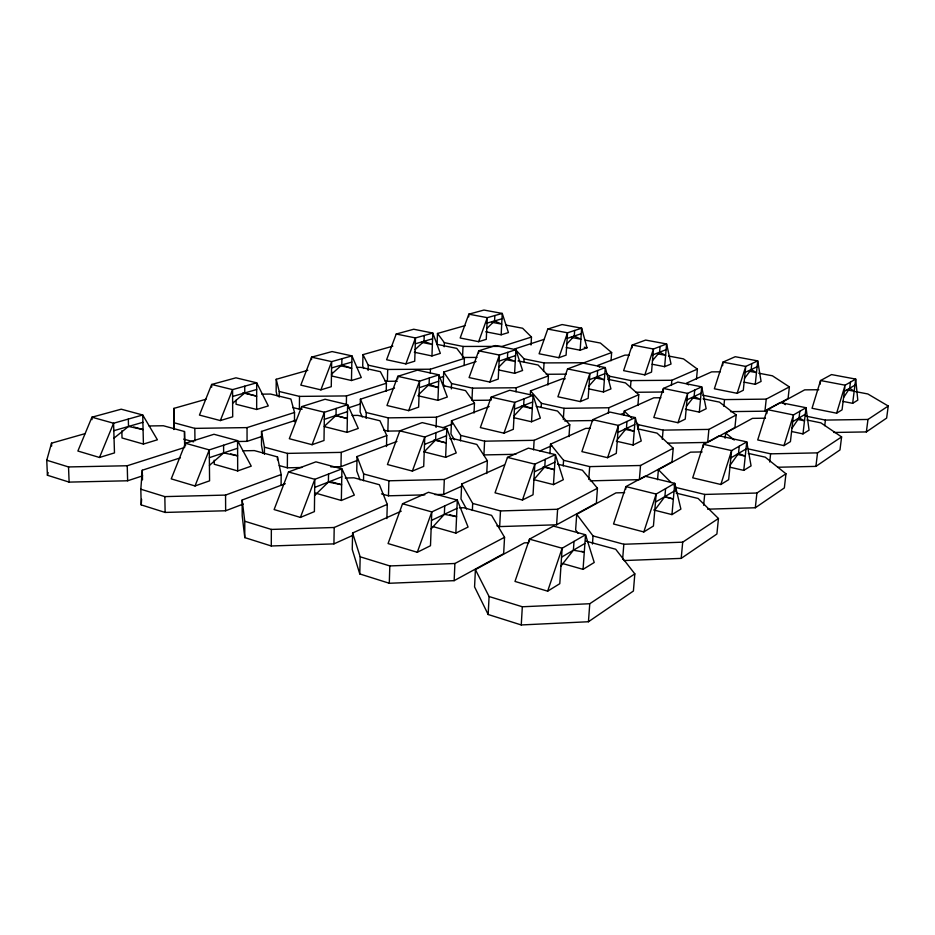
<?xml version="1.0" encoding="UTF-8"?>
<svg xmlns="http://www.w3.org/2000/svg" width="935" height="935" viewBox="0 0 935 935"><rect width="100%" height="100%" fill="white"/><g stroke="black" fill="none" stroke-linecap="round" stroke-linejoin="round"><path stroke-width="1.4" d="M256.669 409.472L256.681 382.812L235.959 377.822L211.661 384.472L199.447 415.082L220.333 420.575L232.698 416.8L232.57 389.626L256.681 382.812L268.298 405.919L256.669 409.472L236.064 404.259L236.041 400.309M296.231 420.107L261.519 431.409L261.496 445.247L262.957 453.346M264.418 454.317L264.441 447.175L261.519 431.409M352.448 535.533L333.924 543.878L271.29 545.982L271.349 529.432L244.76 521.239L242.153 500.026L285.28 483.699M307.814 370.318L276.222 379.294L276.164 391.613L277.169 395.797M277.461 459.81L277.473 456.911L254.367 450.6L242.819 450.81M279.203 397.118L279.238 391.496L276.222 379.294M281.096 485.475L281.166 474.548L277.473 456.911M301.841 467.5L287.349 467.804L287.442 453.393L264.441 447.175M294.455 421.755L294.525 412.475L290.878 399.023L270.542 394.056L261.847 394.149M302.227 409.133L299.387 409.168L299.504 396.393L279.238 391.496M173.875 429.551L173.933 408.373L205.969 399.268M174.085 428.394L173.933 408.373M311.542 359.659L311.577 357.158L332.054 351.56L351.957 355.896L361.284 377.53L351.466 380.522L331.656 375.987L331.726 371.931M314.604 495.527L328.407 482.063L328.536 474.033M333.924 543.878L334.204 527.492L387.277 504.351L379.376 484.727L354.026 477.808L345.307 478.007M324.211 426.43L336.027 415.456L336.144 408.431M331.469 374.199L341.801 364.966L341.906 358.736M330.826 466.881L340.971 466.67L341.24 452.376L386.786 435.558L379.949 420.773L357.883 415.385L352.109 415.467M341.345 500.47L341.929 468.879L315.925 461.843L288.494 471.976L274.119 509.563L300.416 517.417L314.394 511.62L314.815 479.316L341.929 468.879L354.33 495.094L341.345 500.47L315.516 493.119M346.347 404.376L346.511 395.926L386.424 383.221L380.381 371.686L360.863 367.35L356.516 367.373M347.084 432.367L347.633 404.68L325.076 399.257L301.619 406.643L289.312 438.714L312.08 444.709L324.001 440.502L324.41 412.265L347.633 404.68L358.269 428.417L347.084 432.367L324.667 426.687M351.466 380.522L351.957 355.896L331.668 361.623L311.577 357.158L300.801 385.115L320.88 389.86L331.27 386.693L331.668 361.623L320.88 389.86M401.244 511.153L352.6 532.985L352.25 549.488L359.776 573.938L389.299 583.265L454.153 580.658L503.661 553.66L504.549 537.286L491.576 515.36L463.608 507.728L459.342 507.845M396.931 441.437L357.053 456.525L356.738 470.924L360.022 479.877M394.547 388.083L360.384 399.21L360.104 411.961L362.219 416.94M392.829 346.149L362.979 354.634L362.722 366.076L363.89 368.483M359.776 573.938L360.174 556.804L352.6 532.985M363.505 480.73L363.657 473.975L357.053 456.525M366.111 418.377L366.251 412.545L360.384 399.21M368.121 370.389L368.25 365.176L362.979 354.634M386.202 391.379L386.424 383.221M397.317 381.211L387.37 381.293L387.698 369.454L368.25 365.176M386.482 446.544L386.786 435.558M400.975 430.895L387.85 431.105L388.224 417.863L366.251 412.545M386.868 518.598L387.277 504.351M424.817 494.86L388.469 495.807L388.89 480.789L363.657 473.975M389.299 583.265L389.813 565.932L360.174 556.804M397.714 378.92L397.796 376.337L417.419 370.155L438.924 374.83L447.316 397.024L437.942 400.332L417.898 395.739M415.105 349.608L424.022 341.275L424.221 335.478M419.09 394.196L429.095 384.437L429.329 377.974M430.275 373.135L430.427 369.22L464.426 358.385L456.736 348.369L438.012 344.548M431.958 355.943L432.8 333.059L413.714 329.237L396.218 334.029L386.599 359.741L405.872 363.902L414.719 361.202L415.491 337.944L432.8 333.059L440.35 353.372L431.958 355.943L414.322 352.238M437.089 344.138L437.486 333.456L465.268 325.567M424.233 451.745L435.628 440.023L435.909 432.718M436.084 427.424L436.47 417.209L474.477 403.184L465.548 390.608L444.499 385.933M437.942 400.332L438.924 374.83L419.534 381.176L397.796 376.337L386.973 405.498L408.7 410.64L418.646 407.134L419.534 381.176L408.7 410.64M444.195 346.768L444.359 342.666L437.486 333.456M476.079 361.529L443.693 372.083L443.225 383.899L444.791 386.248M434.985 494.592L443.716 494.37L444.324 479.48L487.369 460.71L476.78 444.417L452.762 438.562L449.875 438.608M445.633 457.308L446.801 428.522L422.176 422.608L399.829 430.86L387.441 464.52L412.37 471.076L423.707 466.39L424.77 437.007L446.801 428.522L456.245 452.926L445.633 457.308L423.882 451.804M431.128 528.871L444.359 514.32L444.709 505.917M451.336 388.925L451.558 383.525L443.693 372.083M489.169 406.515L451.511 420.773L450.962 433.98L454.48 439.766M444.359 342.666L463.012 346.453L462.533 357.474L477.002 357.427M455.859 533.114L457.308 500.085L428.499 492.289L402.541 503.766L388.072 543.562L417.291 552.281L430.486 545.724L431.783 511.912L457.308 500.085L468.073 527.048L455.859 533.114L432.73 526.522M454.153 580.658L454.901 563.501L504.549 537.286M460.464 440.852L460.698 435.406L451.511 420.773M464.122 365.503L464.426 358.385M468.716 316.871L468.844 314.172L483.956 310.046L502.259 313.435L508.43 332.579L501.16 334.8L485.756 331.796M504.257 464.929L461.668 484.038L461.002 499.021L466.483 508.979M451.558 383.525L472.514 388.142L471.953 400.379L490.852 400.18M474.022 413.036L474.477 403.184M478.615 353.22L478.72 350.835L495.386 345.576L515.886 349.678L522.583 370.494L514.601 373.31L498.297 369.874M472.35 510.475L472.689 503.427L461.668 484.038M528.707 542.721L524.406 542.861L475.401 569.614L474.571 586.899L488.163 614.505L521.251 624.954L588.442 621.74L633.404 591.025L634.83 573.88L615.697 549.254L586.116 541.178M460.698 435.406L484.599 441.18L483.921 454.924L515.886 454.293M486.738 473.566L487.369 460.71M486.796 328.536L494.58 320.927L494.849 315.539M491.074 399.794L491.202 397.118L509.762 390.257L533.067 395.33L540.348 418.109L531.524 421.767L513.806 417.711M501.16 334.8L502.259 313.435L487.31 317.666L468.844 314.172L460.172 337.991L478.65 341.684L486.27 339.347L487.31 317.666L478.65 341.684M488.163 614.505L489.087 596.53L475.401 569.614M498.834 367.093L507.425 358.315L507.74 352.343M557.564 464.146L582.411 470.223L597.453 488.234L596.366 503.112L556.594 524.792L499.664 526.592L500.494 510.931L472.689 503.427M514.601 373.31L515.886 349.678L499.454 355.055L478.72 350.835L469.089 377.565L489.811 382.053L498.226 379.084L499.454 355.055L489.811 382.053M516.026 391.812L516.249 387.756L548.424 375.882L538.104 365.024L518.048 360.922M523.927 361.681L524.079 358.865L514.846 348.907L543.913 339.44M514.063 415.865L523.647 405.509L524.032 398.813M531.022 345.015L531.477 337.044L522.618 328.243L506.057 325.1M530.297 394.921L530.531 390.853L562.391 378.792L565.254 378.768M531.524 421.767L533.067 395.33L514.799 402.366L491.202 397.118L480.345 427.587L503.953 433.174L513.327 429.294L514.799 402.366L503.953 433.174M521.251 624.954L522.326 606.768L489.087 596.53M533.569 449.864L534.13 440.315L569.766 424.782L557.482 411.026L536.164 406.281M529.35 541.657L529.49 539.144L553.45 526.089L585.532 534.762L594.228 562.473L583.054 569.357L562.309 563.443M541.143 407.508L541.4 403.324L530.531 390.853M543.551 371.452L544.065 362.92L524.079 358.865M547.863 385.01L548.424 375.882M533.943 479.503L544.766 466.939L545.245 459.33M549.885 453.779L550.493 444.183L585.696 428.394L590.067 428.324M553.462 484.61L555.39 454.632L528.38 448.145L507.46 457.39L495.036 492.815L522.443 500.026L533.032 494.767L534.855 464.146L555.39 454.632L563.337 479.702L553.462 484.61L533.71 479.608M563.291 419.57L564.027 408.315L541.4 403.324M556.594 524.792L557.611 509.271L597.453 488.234M563.209 465.957L563.583 460.3L550.493 444.183M566.797 344.01L574.277 336.039L574.651 330.476M568.983 436.598L569.766 424.782M580.156 350.204L581.64 328.185L562.087 324.55L547.77 329.073L539.098 353.757L558.861 357.708L566.084 355.16L567.533 332.802L581.64 328.185L587.016 347.785L580.156 350.204L566.259 347.493M560.965 566.037L573.4 550.212L574.008 541.412M624.638 492.64L615.978 492.874L576.72 514.297L575.633 529.923L578.192 533.429M588.758 479.468L589.681 466.612L563.583 460.3M583.054 569.357L585.532 534.762L562.145 548.237L547.653 591.165L514.986 581.43L529.49 539.144L562.145 548.237L559.784 583.697L547.653 591.165M589.015 385.933L597.208 376.676L597.652 370.482M243.229 504.047L225.651 510.767L165.133 512.438L141.208 504.888L141.617 499.313M603.484 391.987L605.272 367.56L583.195 363.142L567.545 368.916L557.903 396.767L580.261 401.594L588.15 398.333L589.892 373.474L605.272 367.56L610.941 388.902L603.484 391.987L588.395 388.808M592.451 544.03L593.035 535.93L576.72 514.297M588.442 621.74L589.763 603.729L634.83 573.88M609.234 380.603L609.562 376.232L606.581 373.533M611.034 360.746L611.642 352.542L600.41 343.051L585.368 340.188M608.381 413.352L608.79 407.765L638.769 394.687L625.457 382.894L607.937 379.306M141.208 504.888L140.823 489.215L142.272 470.235L180.408 457.823M623.902 415.315L624.229 411.096L653.81 397.819L660.881 397.749M632.048 347.89L632.27 345.015L645.653 340.071L666.597 343.963L671.038 364.031L664.645 366.672L652.151 364.229M617.369 439.438L626.427 428.417L626.964 421.463M630.494 387.113L631.008 380.592L609.562 376.232M625.714 489.25L625.924 486.597L645.033 476.195L674.766 483.337L680.89 509.096L671.961 514.601L653.694 509.984M622.628 559.247L623.832 544.252L593.035 535.93M633.112 445.025L635.309 417.594L609.971 412.078L592.732 419.698L581.886 451.617L607.61 457.694L616.294 453.382L618.444 425.413L635.309 417.594L641.246 440.981L633.112 445.025L616.317 441.18M637.904 405.486L638.769 394.687M638.196 429.072L638.547 424.735L636.501 422.784M637.869 428.873L657.048 433.127L673.235 448.227L640.533 465.49L639.376 479.655L590.102 480.859M652.501 360.583L659.607 352.214L660.087 346.464M664.645 366.672L666.597 343.963L653.46 349.012L632.27 345.015L623.622 370.646L644.823 374.877L651.543 372.095L653.46 349.012L644.823 374.877M663.09 392.291L663.418 388.446L677.852 382.076L701.694 386.845L706.159 408.724L699.322 412.125L685.39 409.191M657.539 479.69L658.392 469.709L690.556 452.154L702.15 451.921M662.284 439.321L663.079 430.135L638.547 424.735M671.388 385.454L671.833 380.276L697.405 369.126L696.493 379.002M654.792 510.089L664.89 496.578L665.591 488.631M673.235 448.227L672.02 461.843L640.627 478.965M671.961 514.601L674.766 483.337L656.183 494.054L643.806 531.945L613.535 523.986L625.924 486.597L656.183 494.054L653.425 526.019L643.806 531.945M675.724 491.541L676.087 487.521L674.123 485.546M686.419 406.281L694.121 396.475L694.717 390.07M623.949 560.556L681.194 558.382L682.702 542.171L718.454 518.493L698.141 498.484L676.204 493.119M699.322 412.125L701.694 386.845L687.599 393.378L663.418 388.446L653.822 417.489L678.004 422.714L685.25 419.114L687.599 393.378L678.004 422.714M703.225 447.222L703.494 444.335L719.085 435.839L746.749 441.869L751.074 465.875L743.769 470.375L730.036 467.231M703.062 398.766L719.459 402.12L736.207 414.976L708.905 429.399L707.655 442.419L667.648 443.155M703.646 505.251L704.686 494.44L676.087 487.521M722.615 365.69L722.965 362.125L735.237 356.714L757.712 360.887L761.078 381.433L755.258 384.332L744.073 382.146M723.865 406.339L724.531 399.596L766.232 399.128L789.374 386.903L772.415 375.8L758.717 373.194M725.104 438.246L725.63 433.01L752.453 418.366L765.461 418.179M718.454 518.493L716.9 534.002L681.194 558.382M736.207 414.976L734.922 427.54L708.894 441.741M730.13 465.174L738.521 453.405L739.258 446.182M744.517 378.383L751.167 369.559L751.787 363.633M743.769 470.375L746.749 441.869L731.614 450.588L720.85 484.494L692.706 477.832L703.494 444.335L731.614 450.588L728.657 479.678L720.85 484.494M755.258 384.332L757.712 360.887L745.744 366.426L722.965 362.125L714.363 388.773L737.154 393.319L743.302 390.269L745.744 366.426L737.154 393.319M730.504 411.634L764.935 411.178L766.232 399.128M707.585 509.178L755.316 507.752L756.906 493.025L785.961 473.776L765.227 457.157L748.28 453.393M766.817 413.586L767.249 409.6L780.199 402.541L806.028 407.707L809.067 430.147L802.978 433.898L791.583 431.502M769.727 462.007L770.615 453.837L817.529 452.867L841.605 436.925L820.895 422.865L806.952 420.014M789.374 386.903L788.065 398.567L764.935 411.178M785.961 473.776L784.348 487.93L755.316 507.752M791.945 428.324L799.051 417.922L799.811 411.283M802.978 433.898L806.028 407.707L793.464 414.941L767.249 409.6L757.712 439.941L783.962 445.621L790.426 441.636L793.464 414.941L783.962 445.621M820.124 384.227L820.556 380.545L831.507 374.584L855.7 379.084L857.792 400.145L852.65 403.312L842.739 401.384M777.628 467.255L815.916 466.378L817.529 452.867M824.74 425.67L825.406 420.084L867.984 419.453L888.25 406.024L867.82 393.962L855.361 391.59M841.605 436.925L839.981 449.934L815.916 466.378M843.58 397.539L849.693 388.235L850.453 382.099M852.65 403.312L855.7 379.084L845.111 385.185L820.556 380.545L812.036 408.279L836.615 413.188L842.061 409.834L845.111 385.185L836.615 413.188M833.798 432.473L866.359 431.923L867.984 419.453M888.25 406.024L886.637 418.074L866.359 431.923M142.634 475.833L127.639 480.777L69.12 482.109L47.416 475.249L48.153 472.549M47.416 475.249L46.75 460.23L51.53 443.167L85.015 433.653M607.61 457.694L618.444 425.413L592.732 419.698M580.261 401.594L589.892 373.474L567.545 368.916M522.443 500.026L534.855 464.146L507.46 457.39M558.861 357.708L567.533 332.802L547.77 329.073M417.291 552.281L431.783 511.912L402.541 503.766M412.37 471.076L424.77 437.007L399.829 430.86M405.872 363.902L415.491 337.944L396.218 334.029M300.416 517.417L314.815 479.316L288.494 471.976M312.08 444.709L324.41 412.265L301.619 406.643M220.333 420.575L232.57 389.626L211.661 384.472L211.684 387.172M237.689 470.936L237.572 440.654L213.975 434.272L185.457 443.26L171.234 478.872L195.018 485.966L209.276 449.899L237.572 440.654L251.246 466.144L237.689 470.936L214.244 464.251L214.197 460.172M143.417 444.067L142.728 415L121.223 409.191L91.922 417.197L77.885 451.032L99.507 457.472L113.591 423.228L142.728 415L157.407 439.789L143.417 444.067L122.029 437.977L121.83 430.801M209.428 465.42L223.64 452.914L223.594 445.224M232.628 403.254L244.76 392.945L244.748 386.178M114.035 438.118L128.516 426.442L143.067 429.574L133.693 426.968M561.549 557.155L584.913 543.457M655.482 502.083L674.065 491.191M730.866 457.893L746.001 449.022M792.705 421.638L805.257 414.287M844.352 391.368L854.929 385.162M431.456 520.409L456.946 508.383M534.399 471.836L554.899 462.159M617.906 432.438L634.76 424.49M687.003 399.841L701.098 393.191M745.137 372.41L757.093 366.765M443.716 494.37L461.937 486.142M539.916 450.974L551.767 445.633M620.875 414.462L623.47 413.282M314.709 487.427L341.778 476.815M424.502 444.382L446.509 435.757M514.437 409.121L532.681 401.968M589.459 379.715L604.828 373.684M652.981 354.809L666.106 349.655M340.971 466.67L357.006 460.534M442.734 427.762L452.224 424.139M140.823 489.215L164.829 496.614L225.557 495.082L281.166 474.548M611.642 352.542L584.036 362.733L544.065 362.92M195.018 485.966L209.58 480.835L209.276 449.899L185.457 443.26L185.492 445.831M209.358 457.671L237.595 448.262M324.305 419.359L347.493 411.634M419.312 387.686L438.679 381.235M499.138 361.085L515.571 355.604M567.171 338.412L581.266 333.713M236.941 441.53L247.062 441.355L261.952 436.446M347.645 408.151L359.998 404.072M439.497 377.833L443.564 376.489M46.75 460.23L68.524 466.939L127.23 465.747L184.686 447.456M173.746 422.678L194.807 428.37L247.039 427.599L294.525 412.475M531.477 337.044L502.153 346.382L463.012 346.453M99.507 457.472L114.479 452.902L113.591 423.228L91.922 417.197L92.004 419.651M113.813 430.684L142.903 422.304M232.593 396.452L256.681 389.509M331.563 367.923L351.829 362.079M415.292 343.788L432.589 338.797M487.053 323.101L501.978 318.8M522.326 606.768L589.763 603.729M389.813 565.932L454.901 563.501M623.832 544.252L682.702 542.171M271.349 529.432L334.204 527.492M500.494 510.931L557.611 509.271M704.686 494.44L756.906 493.025M388.89 480.789L444.324 479.48M589.681 466.612L640.533 465.49M287.442 453.393L341.24 452.376M663.079 430.135L708.905 429.399M484.599 441.18L534.13 440.315M564.646 420.949L593.456 420.54M388.224 417.863L436.47 417.209M148.981 425.963L163.368 425.752L184.499 431.526L184.698 445.492M564.027 408.315L608.79 407.765M818.815 389.731L804.661 389.86L781.94 402.272L785.412 404.656M635.905 392.279L663.546 391.999M299.504 396.393L346.511 395.926M631.008 380.592L671.833 380.276M472.514 388.142L516.249 387.756M720.277 371.826L711.64 371.873L686.43 383.186L688.581 384.858M546.227 374.281L566.166 374.14M387.698 369.454L430.427 369.22M629.162 355.101L624.931 355.113L597.629 365.445L599.615 367.245M573.4 550.212L584.293 552.129L581.512 551.358M491.88 322.271L501.709 324.141L494.58 320.927M571.145 337.36L580.892 339.218L574.277 336.039M657.27 353.757L665.626 355.347L659.607 352.214M749.473 371.3L756.485 372.633L751.167 369.559M847.075 389.872L854.169 391.227L849.693 388.235M668.478 356.013L683.485 358.876L697.405 369.126M444.359 514.32L456.584 516.658L449.747 514.753M584.246 347.247L587.016 347.785M702.793 395.178L724.531 399.596M806.005 416.145L825.406 420.084M328.407 482.063L341.637 484.727L332.089 482.074M421.498 342.292L432.379 344.524L424.022 341.275M505.706 359.566L515.243 361.518L507.425 358.315M594.742 377.822L604.372 379.797L597.208 376.676M692.122 397.796L700.514 399.514L694.121 396.475M797.345 419.371L804.497 420.843L799.051 417.922M223.64 452.914L237.63 455.836L230.711 453.919M748.164 448.893L770.615 453.837M340.363 365.702L351.712 368.238L341.801 364.966M427.716 385.22L438.433 387.616L429.095 384.437M521.356 406.141L532.295 408.583L523.647 405.509M624.381 429.165L634.21 431.351L626.427 428.417M736.979 454.317L745.253 456.163L738.521 453.405M384.601 380.662L387.37 381.293M242.901 392.782L256.681 396.183L244.76 392.945M334.707 415.444L347.352 418.564L336.027 415.456M433.945 439.929L446.217 442.956L435.628 440.023M543.095 466.869L554.42 469.674L544.766 466.939M664.89 496.941L673.364 499.021L664.89 496.578M292.643 407.496L299.387 409.168M383.736 430.077L387.85 431.105M183.786 439.134L193.592 441.846M279.249 465.572L287.349 467.804M381.48 493.867L388.469 495.807M496.894 525.832L499.664 526.592M242.153 500.026L242.2 515.828L244.795 537.613L271.29 545.982M725.63 433.01L734.255 440.046M624.229 411.096L631.394 417.91M658.392 469.709L671.166 482.577M51.53 443.167L51.659 446.065M68.524 466.939L69.12 482.109M127.23 465.747L127.639 480.777M128.317 419.067L128.516 426.442M142.272 470.235L142.506 479.865M164.829 496.614L165.133 512.438M194.807 428.37L194.971 440.852M184.499 431.526L184.662 446.007M225.557 495.082L225.651 510.767M244.76 521.239L244.795 537.613M247.039 427.599L247.062 441.355"/></g></svg>
